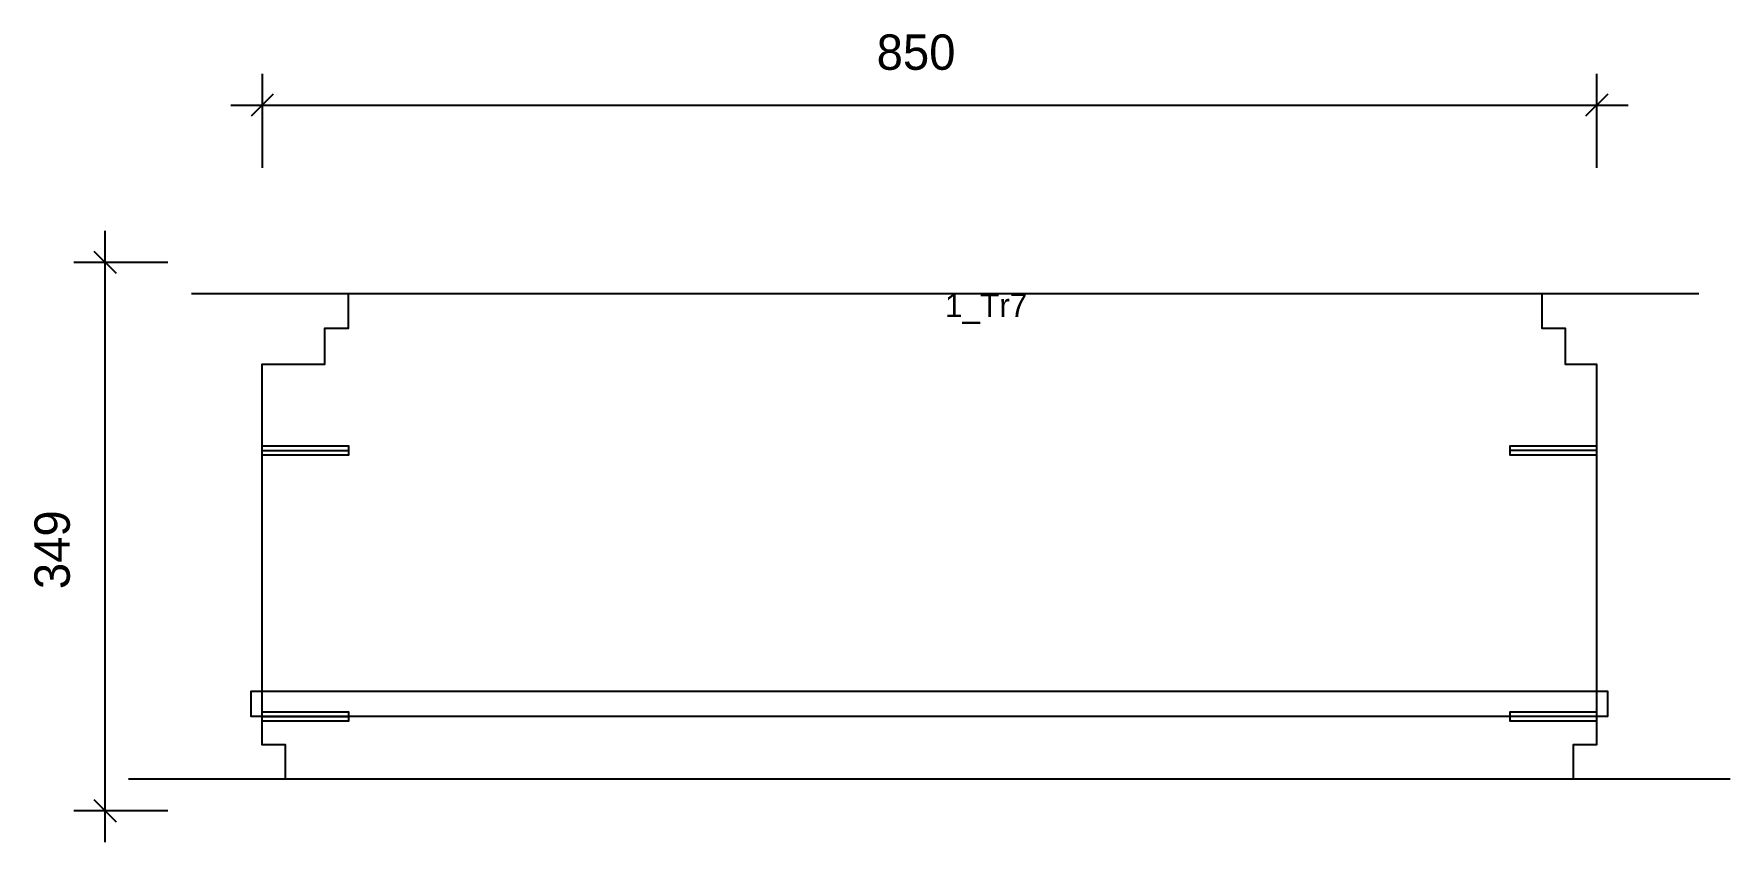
# Model space of a CAD drawing. Header units: millimetres. Extents: x -145 to 935, y -40 to 475.
import ezdxf
from ezdxf.enums import TextEntityAlignment as Align

# ---------------------------------------------------------------- set-up
doc = ezdxf.new("R2010")
doc.units = ezdxf.units.MM
for name, color, linetype in [('CONTOUR', 7, 'CONTINUOUS'), ('CUT_RISER', 7, 'CONTINUOUS'), ('DIMLINES', 7, 'CONTINUOUS'), ('DIMLINESTEXT', 7, 'CONTINUOUS'), ('DRILLINGSSIDE', 7, 'CONTINUOUS'), ('EXTRATREADBACKPROFILELINES', 7, 'CONTINUOUS'), ('EXTRATREADBACKPROFILELINESTEXT', 7, 'CONTINUOUS'), ('EXTRATREADFRONTPROFILELINES', 7, 'CONTINUOUS')]:
    doc.layers.add(name, color=color, linetype=linetype)

msp = doc.modelspace()

# ---------------------------------------------------------------- linework, layer by layer
at = {"layer": 'CONTOUR', "color": 0, "linetype": '0'}
msp.add_lwpolyline([(815, 309.286), (815, 287.286), (830, 287.286), (830, 264.286), (850, 264.286), (850, 22), (835, 22), (835, 0), (15, 0), (15, 22), (0, 22), (0, 264.285), (40, 264.285), (40, 287.286), (55, 287.286), (55, 309.286), (815, 309.286)], dxfattribs=at)
at = {"layer": 'CUT_RISER', "color": 1, "linetype": '1'}
msp.add_lwpolyline([(-1, 56), (425, 56), (851, 56), (857, 56), (857, 40), (851, 40), (-1, 40), (-7, 40), (-7, 56), (-1, 56)], dxfattribs=at)
at = {"layer": 'DIMLINES', "color": 0}
for p, q in [((0, 449.286), (0, 389.286)), ((850, 449.286), (850, 389.286)), ((7.071, 436.357), (-7.071, 422.215)), ((857.071, 436.357), (842.929, 422.215)), ((-20, 429.286), (870, 429.286)), ((-100, -40), (-100, 349.286)), ((-107.071, 336.357), (-92.929, 322.215)), ((-120, 329.286), (-60, 329.286)), ((-120, -20), (-60, -20)), ((-107.071, -12.929), (-92.929, -27.071))]:
    msp.add_line(p, q, dxfattribs=at)
at = {"layer": 'DRILLINGSSIDE', "color": 3}
for p, q in [((0, 209.285), (55, 209.285)), ((850, 209.286), (795, 209.286)), ((0, 40), (55, 40)), ((850, 40), (795, 40))]:
    msp.add_line(p, q, dxfattribs=at)
at = {"layer": 'DRILLINGSSIDE', "color": 3, "linetype": '3'}
for points in [[(0, 212.285), (55, 212.285), (55, 206.285), (0, 206.285)], [(850, 206.286), (795, 206.286), (795, 212.286), (850, 212.286)], [(0, 43), (55, 43), (55, 37), (0, 37)], [(850, 37), (795, 37), (795, 43), (850, 43)]]:
    msp.add_lwpolyline(points, dxfattribs=at)
at = {"layer": 'EXTRATREADBACKPROFILELINES', "color": 2}
msp.add_line((-45, 309.286), (915, 309.286), dxfattribs=at)
at = {"layer": 'EXTRATREADFRONTPROFILELINES', "color": 2}
msp.add_line((935, 0), (-85, 0), dxfattribs=at)

# ---------------------------------------------------------------- texts
at = {"layer": 'DIMLINESTEXT'}
msp.add_text('850', height=22.5, dxfattribs=at).set_placement((391.429, 474.286), align=Align.TOP_LEFT)
msp.add_text('349', height=22.5, rotation=90, dxfattribs=at).set_placement((-145, 121.072), align=Align.TOP_LEFT)
at = {"layer": 'EXTRATREADBACKPROFILELINESTEXT'}
msp.add_text('1_Tr7', height=15, rotation=360, dxfattribs=at).set_placement((435, 309.286), align=Align.TOP_LEFT)

doc.saveas('drawing.dxf')
